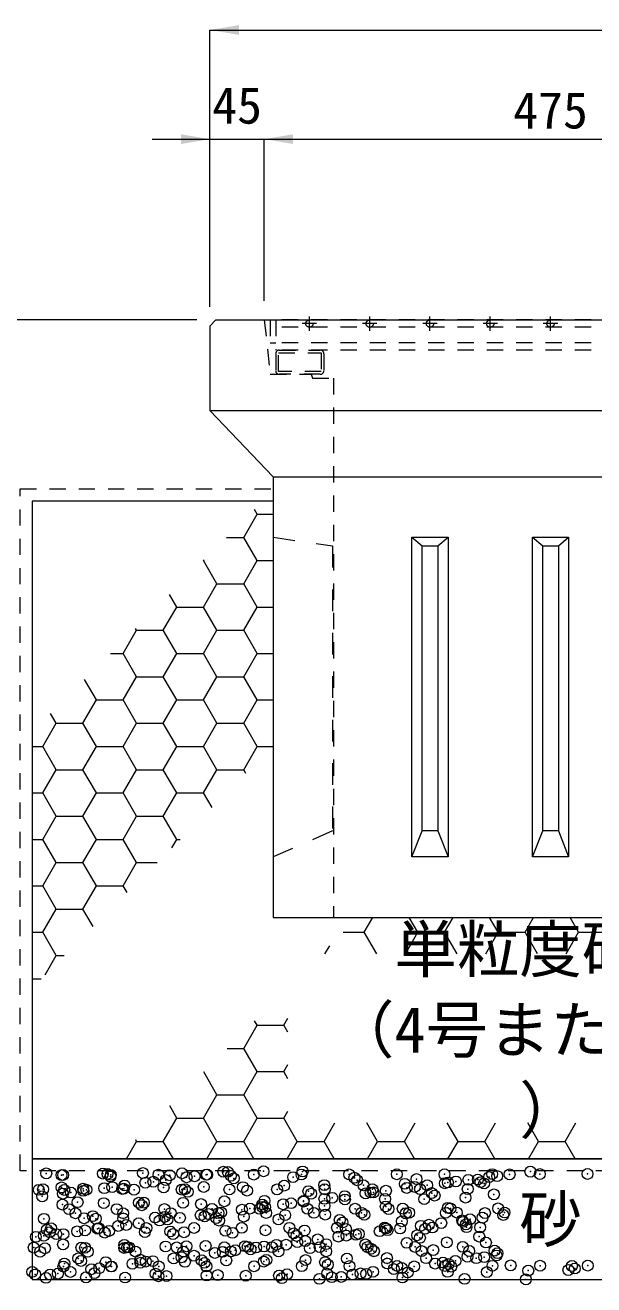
# Model space of a CAD drawing. Units: millimetres at full size; some dimension numbers follow another scale. Extents: x 40781 to 122968, y -21714 to -2620.
# Drawn here: x 55248 to 55720, y -6740 to -5696 of the extents above; entities that cross this region are included whole.
import ezdxf
from ezdxf.enums import TextEntityAlignment as Align

# ---------------------------------------------------------------- set-up
doc = ezdxf.new("R2010")
doc.units = ezdxf.units.MM
doc.header["$LTSCALE"] = 18
doc.header["$PDMODE"] = 32
doc.header["$PDSIZE"] = 9
for name, pattern in [('CHAIN', [18.5, 12, -1.5, 3.5, -1.5]), ('USER1', [1.35, 0.75, -0.6]), ('USER2', [1.35, 0.75, -0.6]), ('USER3', [2, 1, -1])]:
    doc.linetypes.add(name, pattern=pattern)
for name, color, linetype, lineweight in [('0_2', 7, 'Continuous', 9), ('Center', 1, 'CHAIN', 5), ('グレーチング', 7, 'USER1', 9), ('ハッチング', 7, 'Continuous', 5), ('寸法線', 7, 'Continuous', 9), ('嵩上断面', 112, 'USER1', 9), ('本体', 2, 'Continuous', 13)]:
    doc.layers.add(name, color=color, linetype=linetype, lineweight=lineweight)
doc.styles.add('ＭＳ ゴシック', font='')
doc.styles.get('ＭＳ ゴシック').set_extended_font_data('MS Gothic')

# ---------------------------------------------------------------- blocks, each defined once
blk = doc.blocks.new('filled_arrow')
at = {"color": 0, "linetype": 'Continuous', "lineweight": -2}
blk.add_solid([(7.5, 1.25), (0, 0), (7.5, -1.25)], dxfattribs=at)

msp = doc.modelspace()

# ---------------------------------------------------------------- linework, layer by layer
at = {"layer": '0_2', "linetype": 'USER3'}
for p, q in [((55453.67, -6120.55), (55502.67, -6127.76)), ((55502.67, -6127.76), (55502.67, -6363.89)), ((55502.67, -6363.89), (55453.67, -6385.51))]:
    msp.add_line(p, q, dxfattribs=at)
at = {"layer": '0_2'}
for p, q in [((55568.67, -6120.55), (55577.17, -6127.76)), ((55590.17, -6127.76), (55598.67, -6120.55)), ((55668.67, -6120.55), (55677.17, -6127.76)), ((55690.17, -6127.76), (55698.67, -6120.55)), ((55568.67, -6385.51), (55577.17, -6363.89)), ((55590.17, -6363.89), (55598.67, -6385.51)), ((55668.67, -6385.51), (55677.17, -6363.89)), ((55690.17, -6363.89), (55698.67, -6385.51))]:
    msp.add_line(p, q, dxfattribs=at)
for points in [[(55568.67, -6120.55), (55598.67, -6120.55), (55598.67, -6385.51), (55568.67, -6385.51)], [(55668.67, -6120.55), (55698.67, -6120.55), (55698.67, -6385.51), (55668.67, -6385.51)], [(55577.17, -6127.76), (55590.17, -6127.76), (55590.17, -6363.89), (55577.17, -6363.89)], [(55677.17, -6127.76), (55690.17, -6127.76), (55690.17, -6363.89), (55677.17, -6363.89)]]:
    msp.add_lwpolyline(points, close=True, dxfattribs=at)
at = {"layer": 'Center'}
for p, q in [((55483.67, -5949.55), (55483.67, -5937.55)), ((55533.67, -5949.55), (55533.67, -5937.55)), ((55583.67, -5949.55), (55583.67, -5937.55)), ((55633.67, -5949.55), (55633.67, -5937.55)), ((55683.67, -5949.55), (55683.67, -5937.55)), ((55489.67, -5943.55), (55477.67, -5943.55)), ((55539.67, -5943.55), (55527.67, -5943.55)), ((55589.67, -5943.55), (55577.67, -5943.55)), ((55639.67, -5943.55), (55627.67, -5943.55)), ((55689.67, -5943.55), (55677.67, -5943.55))]:
    msp.add_line(p, q, dxfattribs=at)
at = {"layer": 'グレーチング'}
for p, q in [((55451.17, -5940.55), (55455.67, -5940.55)), ((55451.17, -5940.55), (55451.17, -5959.55)), ((55455.67, -5940.55), (55455.67, -5965.55)), ((55911.67, -5940.55), (55455.67, -5940.55)), ((55911.67, -5946.55), (55455.67, -5946.55)), ((55451.17, -5959.55), (55455.67, -5959.55)), ((55911.67, -5959.55), (55455.67, -5959.55)), ((55911.67, -5965.55), (55455.67, -5965.55))]:
    msp.add_line(p, q, dxfattribs=at)
for centre in [(55483.67, -5943.55), (55533.67, -5943.55), (55583.67, -5943.55), (55633.67, -5943.55), (55683.67, -5943.55)]:
    msp.add_circle(centre, 3, dxfattribs=at)
at = {"layer": 'ハッチング'}
for p, q in [((55429.15, -6120.68), (55440.26, -6101.43)), ((55440.26, -6101.43), (55437.97, -6097.46)), ((55440.26, -6101.43), (55453.67, -6101.43)), ((55414.75, -6120.68), (55429.15, -6120.68)), ((55440.26, -6139.93), (55429.15, -6120.68)), ((55395.5, -6139.93), (55395.81, -6139.93)), ((55395.81, -6139.93), (55396.24, -6139.19)), ((55406.92, -6159.17), (55395.81, -6139.93)), ((55429.15, -6159.17), (55440.26, -6139.93)), ((55440.26, -6139.93), (55453.67, -6139.93)), ((55373.59, -6178.42), (55367.52, -6167.91)), ((55395.81, -6178.42), (55406.92, -6159.17)), ((55406.93, -6159.17), (55429.15, -6159.17)), ((55440.26, -6178.42), (55429.15, -6159.17)), ((55362.47, -6197.67), (55373.59, -6178.42)), ((55373.59, -6178.42), (55395.81, -6178.42)), ((55406.92, -6197.67), (55395.81, -6178.42)), ((55429.15, -6197.67), (55440.26, -6178.42)), ((55440.26, -6178.42), (55453.67, -6178.42)), ((55329.14, -6216.91), (55340.25, -6197.67)), ((55340.25, -6197.67), (55339.34, -6196.09)), ((55340.25, -6197.67), (55362.47, -6197.67)), ((55373.59, -6216.92), (55362.47, -6197.67)), ((55395.81, -6216.91), (55406.92, -6197.67)), ((55406.93, -6197.67), (55429.15, -6197.67)), ((55440.26, -6216.92), (55429.15, -6197.67)), ((55318.51, -6216.91), (55329.14, -6216.91)), ((55340.25, -6236.16), (55329.14, -6216.92)), ((55362.47, -6236.16), (55373.59, -6216.91)), ((55373.59, -6216.91), (55395.81, -6216.91)), ((55406.92, -6236.16), (55395.81, -6216.92)), ((55429.15, -6236.16), (55440.26, -6216.91)), ((55440.26, -6216.91), (55453.67, -6216.91)), ((55306.91, -6255.41), (55297.07, -6238.36)), ((55329.14, -6255.41), (55340.25, -6236.16)), ((55340.25, -6236.16), (55362.47, -6236.16)), ((55373.59, -6255.41), (55362.47, -6236.16)), ((55395.81, -6255.41), (55406.92, -6236.16)), ((55406.93, -6236.16), (55429.15, -6236.16)), ((55440.26, -6255.41), (55429.15, -6236.16)), ((55295.8, -6274.66), (55306.91, -6255.41)), ((55306.91, -6255.41), (55329.14, -6255.41)), ((55340.25, -6274.66), (55329.14, -6255.41)), ((55362.47, -6274.66), (55373.59, -6255.41)), ((55373.59, -6255.41), (55395.81, -6255.41)), ((55406.92, -6274.66), (55395.81, -6255.41)), ((55429.15, -6274.66), (55440.26, -6255.41)), ((55440.26, -6255.41), (55453.67, -6255.41)), ((55273.57, -6274.66), (55268.89, -6266.54)), ((55262.46, -6293.9), (55273.57, -6274.66)), ((55273.57, -6274.66), (55295.8, -6274.66)), ((55306.91, -6293.9), (55295.8, -6274.66)), ((55329.14, -6293.9), (55340.25, -6274.66)), ((55340.25, -6274.66), (55362.47, -6274.66)), ((55373.59, -6293.9), (55362.47, -6274.66)), ((55395.81, -6293.9), (55406.92, -6274.66)), ((55406.93, -6274.66), (55429.15, -6274.66)), ((55440.26, -6293.9), (55429.15, -6274.66)), ((55253.67, -6293.9), (55262.46, -6293.9)), ((55273.57, -6313.15), (55262.46, -6293.9)), ((55295.8, -6313.15), (55306.91, -6293.9)), ((55306.91, -6293.9), (55329.14, -6293.9)), ((55340.25, -6313.15), (55329.14, -6293.9)), ((55362.47, -6313.15), (55373.59, -6293.9)), ((55373.59, -6293.9), (55395.81, -6293.9)), ((55406.92, -6313.15), (55395.81, -6293.9)), ((55429.15, -6313.15), (55440.26, -6293.9)), ((55440.26, -6293.9), (55453.52, -6293.9)), ((55262.46, -6332.4), (55273.57, -6313.15)), ((55273.57, -6313.15), (55295.8, -6313.15)), ((55306.91, -6332.4), (55295.8, -6313.15)), ((55329.14, -6332.4), (55340.25, -6313.15)), ((55340.25, -6313.15), (55362.47, -6313.15)), ((55373.59, -6332.4), (55362.47, -6313.15)), ((55395.81, -6332.4), (55406.92, -6313.15)), ((55406.93, -6313.15), (55429.15, -6313.15)), ((55431.03, -6316.4), (55429.15, -6313.15)), ((55253.67, -6332.4), (55262.46, -6332.4)), ((55273.57, -6351.65), (55262.46, -6332.4)), ((55295.8, -6351.65), (55306.91, -6332.4)), ((55306.91, -6332.4), (55329.14, -6332.4)), ((55340.25, -6351.65), (55329.14, -6332.4)), ((55362.47, -6351.65), (55373.59, -6332.4)), ((55373.59, -6332.4), (55395.81, -6332.4)), ((55402.85, -6344.58), (55395.81, -6332.4)), ((55262.46, -6370.89), (55273.57, -6351.65)), ((55273.57, -6351.65), (55295.8, -6351.65)), ((55306.91, -6370.89), (55295.8, -6351.65)), ((55329.14, -6370.89), (55340.25, -6351.65)), ((55340.25, -6351.65), (55362.47, -6351.65)), ((55373.59, -6370.89), (55362.47, -6351.65)), ((55253.67, -6370.89), (55262.46, -6370.89)), ((55273.57, -6390.14), (55262.46, -6370.89)), ((55295.8, -6390.14), (55306.91, -6370.89)), ((55306.91, -6370.89), (55329.14, -6370.89)), ((55340.25, -6390.14), (55329.14, -6370.89)), ((55369.56, -6377.86), (55373.59, -6370.89)), ((55373.59, -6370.89), (55376.53, -6370.89)), ((55262.46, -6409.39), (55273.57, -6390.14)), ((55273.57, -6390.14), (55295.8, -6390.14)), ((55306.91, -6409.39), (55295.8, -6390.14)), ((55329.14, -6409.39), (55340.25, -6390.14)), ((55340.25, -6390.14), (55357.29, -6390.14)), ((55253.67, -6409.39), (55262.46, -6409.39)), ((55273.57, -6428.64), (55262.46, -6409.39)), ((55295.8, -6428.64), (55306.91, -6409.39)), ((55306.91, -6409.39), (55329.14, -6409.39)), ((55332.4, -6415.03), (55329.14, -6409.39)), ((55262.46, -6447.88), (55273.57, -6428.64)), ((55273.57, -6428.64), (55295.8, -6428.64)), ((55304.21, -6443.21), (55295.8, -6428.64)), ((55529.16, -6447.88), (55536.28, -6435.55)), ((55573.61, -6447.88), (55566.49, -6435.55)), ((55595.84, -6447.88), (55602.96, -6435.55)), ((55640.29, -6447.88), (55633.17, -6435.55)), ((55662.51, -6447.88), (55669.63, -6435.55)), ((55706.96, -6447.88), (55699.84, -6435.55)), ((55253.67, -6447.88), (55262.46, -6447.88)), ((55273.57, -6467.13), (55262.46, -6447.88)), ((55511.68, -6447.88), (55529.16, -6447.88)), ((55539.52, -6465.82), (55529.16, -6447.88)), ((55563.25, -6465.82), (55573.61, -6447.88)), ((55573.61, -6447.88), (55595.84, -6447.88)), ((55606.2, -6465.82), (55595.84, -6447.88)), ((55629.93, -6465.82), (55640.29, -6447.88)), ((55640.29, -6447.88), (55662.51, -6447.88)), ((55672.87, -6465.82), (55662.51, -6447.88)), ((55696.6, -6465.82), (55706.96, -6447.88)), ((55706.96, -6447.88), (55729.19, -6447.88)), ((55496.58, -6465.82), (55500.47, -6459.09)), ((55264.39, -6483.03), (55273.57, -6467.13)), ((55273.57, -6467.13), (55280.3, -6467.13)), ((55253.67, -6486.38), (55261.05, -6486.38)), ((55440.26, -6524.87), (55438.22, -6521.34)), ((55462.49, -6524.87), (55465.85, -6519.05)), ((55429.15, -6544.12), (55440.26, -6524.87)), ((55440.26, -6524.87), (55462.49, -6524.87)), ((55465.85, -6530.69), (55462.49, -6524.87)), ((55415.44, -6544.12), (55429.15, -6544.12)), ((55440.26, -6563.37), (55429.15, -6544.12)), ((55406.92, -6582.62), (55395.95, -6563.61)), ((55429.15, -6582.62), (55440.26, -6563.37)), ((55440.26, -6563.37), (55462.49, -6563.37)), ((55462.49, -6563.37), (55465.85, -6557.55)), ((55465.85, -6569.19), (55462.49, -6563.37)), ((55395.81, -6601.86), (55406.92, -6582.62)), ((55406.93, -6582.62), (55429.15, -6582.62)), ((55440.26, -6601.86), (55429.15, -6582.62)), ((55373.59, -6601.86), (55367.77, -6591.79)), ((55462.49, -6601.86), (55465.85, -6596.04)), ((55362.47, -6621.11), (55373.59, -6601.86)), ((55373.59, -6601.86), (55395.81, -6601.86)), ((55406.92, -6621.11), (55395.81, -6601.86)), ((55429.15, -6621.11), (55440.26, -6601.86)), ((55440.26, -6601.86), (55462.49, -6601.86)), ((55473.6, -6621.11), (55462.49, -6601.86)), ((55495.82, -6621.11), (55504.73, -6605.69)), ((55540.27, -6621.11), (55531.37, -6605.69)), ((55562.5, -6621.11), (55571.4, -6605.69)), ((55606.95, -6621.11), (55598.05, -6605.69)), ((55629.17, -6621.11), (55638.08, -6605.69)), ((55673.62, -6621.11), (55664.72, -6605.69)), ((55695.85, -6621.11), (55704.75, -6605.69)), ((55331.91, -6635.55), (55340.25, -6621.11)), ((55340.25, -6621.11), (55339.59, -6619.97)), ((55340.25, -6621.11), (55362.47, -6621.11)), ((55370.81, -6635.55), (55362.47, -6621.11)), ((55398.59, -6635.55), (55406.92, -6621.11)), ((55406.93, -6621.11), (55429.15, -6621.11)), ((55437.49, -6635.55), (55429.15, -6621.11)), ((55465.26, -6635.55), (55473.6, -6621.11)), ((55473.6, -6621.11), (55495.82, -6621.11)), ((55504.16, -6635.55), (55495.82, -6621.11)), ((55531.94, -6635.55), (55540.27, -6621.11)), ((55540.28, -6621.11), (55562.5, -6621.11)), ((55570.84, -6635.55), (55562.5, -6621.11)), ((55598.61, -6635.55), (55606.95, -6621.11)), ((55606.95, -6621.11), (55629.18, -6621.11)), ((55637.51, -6635.55), (55629.17, -6621.11)), ((55665.29, -6635.55), (55673.62, -6621.11)), ((55673.62, -6621.11), (55695.85, -6621.11)), ((55704.19, -6635.55), (55695.85, -6621.11))]:
    msp.add_line(p, q, dxfattribs=at)
at = {"layer": 'ハッチング', "linetype": 'USER2', "lineweight": 9}
msp.add_lwpolyline([(55913.67, -6080.55), (56123.67, -6080.55), (56123.67, -6645.55), (55243.67, -6645.55), (55243.67, -6080.55), (55453.67, -6080.55)], dxfattribs=at)
at = {"layer": 'ハッチング', "lineweight": 20}
msp.add_lwpolyline([(55453.67, -6090.55), (55253.67, -6090.55), (55253.67, -6635.55), (56113.67, -6635.55), (56113.67, -6090.55), (55913.67, -6090.55)], dxfattribs=at)
msp.add_lwpolyline([(55253.67, -6735.55), (56113.67, -6735.55), (56113.67, -6635.55), (55253.67, -6635.55)], close=True, dxfattribs=at)
at = {"layer": 'ハッチング'}
for p in [(55265.36, -6647.67), (55277.99, -6649.06), (55279.33, -6648.95), (55312.29, -6647.82), (55316.18, -6648.11), (55318.52, -6650.25), (55318.88, -6648.88), (55345.53, -6647.4), (55358.43, -6648.8), (55367.74, -6649.23), (55378.02, -6647.55), (55381.79, -6650.91), (55388.4, -6650.04), (55397.98, -6648.73), (55398.72, -6648.68), (55412.32, -6646.32), (55415.97, -6646.41), (55418.56, -6649.67), (55420.9, -6651.81), (55437.53, -6648.66), (55445.57, -6645.89), (55470.13, -6650.79), (55477.08, -6648.59), (55478.05, -6646.05), (55516.62, -6648.52), (55520.95, -6651.22), (55556.17, -6648.44), (55572.52, -6652.35), (55595.72, -6648.37), (55623.33, -6652.78), (55632.8, -6650.74), (55635.27, -6648.3), (55639.41, -6649.87), (55649.73, -6648.51), (55666.98, -6646.24), (55674.82, -6648.23), (55714.37, -6648.16), (55259.06, -6661.3), (55262.67, -6660.81), (55278, -6659.25), (55280.34, -6661.4), (55295.92, -6660.39), (55296.17, -6662.18), (55298.61, -6661.23), (55313.42, -6659.91), (55320.03, -6659.04), (55328.4, -6660.54), (55329.57, -6660.38), (55330.35, -6657.68), (55338.16, -6661.16), (55347.6, -6655.41), (55354.21, -6654.54), (55362.71, -6659.31), (55364.54, -6653.18), (55377.71, -6661.09), (55380.39, -6660.81), (55382.73, -6662.96), (55395.95, -6658.88), (55417.26, -6661.01), (55428.44, -6659.04), (55431.95, -6661.93), (55456.81, -6660.94), (55462.74, -6657.8), (55482.77, -6662.37), (55495.98, -6657.38), (55496.36, -6660.87), (55523.29, -6653.37), (55528.47, -6657.53), (55535.9, -6660.8), (55547.17, -6662.02), (55562.77, -6656.3), (55564.42, -6659.74), (55571.04, -6658.87), (55575.45, -6660.73), (55581.36, -6657.52), (55596.01, -6655.87), (55598.61, -6655.24), (55605.22, -6654.37), (55615, -6660.66), (55615.55, -6653.01), (55625.68, -6654.93), (55628.5, -6656.03), (55261.98, -6666.68), (55278.79, -6673.53), (55279.23, -6664.41), (55285.84, -6663.54), (55291.39, -6671.52), (55313.09, -6672.29), (55342.21, -6671.96), (55346.33, -6671.87), (55378.82, -6672.03), (55393.77, -6673.08), (55413.12, -6670.79), (55444.59, -6673.52), (55446.37, -6670.37), (55461.87, -6673.25), (55468.48, -6672.38), (55478.8, -6671.02), (55478.85, -6670.52), (55485.11, -6664.52), (55496.05, -6668.75), (55502.66, -6667.88), (55512.99, -6666.52), (55513.16, -6669.29), (55530.24, -6664.25), (55534.34, -6663.49), (55536.85, -6663.38), (55546.4, -6668.86), (55578.89, -6669.02), (55585.16, -6663.93), (55587.5, -6666.08), (55613.19, -6667.78), (55636.72, -6665.05), (55284.23, -6677.34), (55289.58, -6680.75), (55304.03, -6683.1), (55323.78, -6677.27), (55329.13, -6680.68), (55344.55, -6674.1), (55355.6, -6684.23), (55363.33, -6677.19), (55363.51, -6683.78), (55368.68, -6680.61), (55393.5, -6682.25), (55396.75, -6683.35), (55400.11, -6681.38), (55402.88, -6677.12), (55408.23, -6680.53), (55410.43, -6680.02), (55427.68, -6677.75), (55429.24, -6683.51), (55434.29, -6676.88), (55442.43, -6677.05), (55444.62, -6675.52), (55446.93, -6675.66), (55447.78, -6680.46), (55463.54, -6682.27), (55481.98, -6676.98), (55487.33, -6680.39), (55496.16, -6674.64), (55496.78, -6681.85), (55521.53, -6676.91), (55526.88, -6680.32), (55529.27, -6682), (55546.98, -6675.08), (55549.32, -6677.22), (55561.08, -6676.83), (55563.57, -6680.77), (55566.43, -6680.25), (55596.81, -6680.34), (55598.55, -6676.2), (55600.63, -6676.76), (55605.98, -6680.17), (55629.3, -6680.5), (55640.18, -6676.69), (55644.51, -6682.08), (55645.53, -6680.1), (55263.47, -6685.28), (55265.85, -6694.25), (55269.31, -6693.1), (55296.72, -6684.86), (55306.37, -6685.25), (55307.88, -6693.52), (55308.86, -6693.03), (55325.13, -6691.25), (55329.2, -6685.01), (55331.74, -6690.38), (55342.06, -6689.02), (55348.41, -6692.96), (55359.31, -6686.75), (55365.92, -6685.88), (55376.25, -6684.52), (55387.96, -6692.89), (55406.42, -6684.66), (55408.76, -6686.81), (55427.51, -6692.82), (55457.98, -6685.79), (55467.06, -6692.74), (55506.61, -6692.67), (55508.8, -6686.22), (55511.14, -6688.37), (55513.96, -6693.76), (55546.16, -6692.6), (55547.2, -6693.33), (55558.88, -6693.36), (55560.37, -6687.35), (55576.13, -6691.09), (55579.69, -6693.49), (55582.74, -6690.22), (55585.71, -6692.53), (55593.07, -6688.86), (55610.32, -6686.58), (55611.19, -6687.78), (55613.53, -6689.93), (55613.99, -6692.25), (55616.93, -6685.71), (55625.26, -6692.46), (55627.26, -6684.36), (55256.76, -6700.25), (55263.37, -6699.38), (55268.19, -6696.4), (55273.69, -6698.02), (55279.59, -6698), (55290.94, -6695.75), (55297.55, -6694.88), (55313.89, -6696.76), (55317.42, -6695.37), (55347.13, -6696.34), (55368.24, -6695.81), (55370.58, -6697.96), (55379.62, -6696.5), (55413.92, -6695.26), (55419.81, -6696.93), (55447.17, -6694.84), (55470.62, -6697.37), (55472.96, -6699.52), (55473.58, -6704.59), (55479.65, -6694.99), (55480.19, -6703.72), (55490.51, -6702.36), (55507.76, -6700.09), (55514.37, -6699.22), (55522.19, -6698.49), (55524.7, -6697.86), (55541.95, -6695.59), (55548.56, -6694.72), (55573.01, -6698.93), (55575.35, -6701.07), (55597.61, -6704.82), (55624.58, -6700.05), (55630.1, -6704.97), (55254.94, -6709.21), (55260.29, -6712.62), (55264.27, -6709.75), (55279.24, -6706.52), (55294.49, -6709.14), (55297.52, -6709.33), (55299.84, -6712.55), (55330, -6709.48), (55330.06, -6706.96), (55332.4, -6709.1), (55334.04, -6709.07), (55339.39, -6712.48), (55364.31, -6708.25), (55373.58, -6709), (55378.94, -6712.41), (55381.63, -6708.08), (55397.55, -6707.82), (55405.21, -6713.59), (55411.82, -6712.72), (55413.13, -6708.92), (55418.49, -6712.34), (55422.14, -6711.36), (55430.04, -6707.98), (55432.45, -6708.52), (55434.79, -6710.66), (55439.39, -6709.09), (55446, -6708.22), (55452.68, -6708.85), (55456.33, -6706.86), (55458.04, -6712.26), (55464.34, -6706.74), (55484.01, -6709.64), (55492.23, -6708.78), (55497.58, -6706.32), (55497.59, -6712.19), (55530.07, -6706.48), (55531.78, -6708.71), (55534.83, -6710.08), (55537.14, -6712.12), (55537.17, -6712.22), (55564.37, -6705.24), (55571.33, -6708.64), (55576.69, -6712.05), (55586.4, -6711.2), (55610.88, -6708.56), (55616.24, -6711.98), (55637.22, -6711.64), (55639.56, -6713.78), (55279.57, -6724.91), (55280.39, -6722.47), (55291.88, -6718.1), (55294.22, -6720.25), (55314.69, -6721.23), (55319.12, -6724.83), (55319.59, -6724.86), (55336.84, -6722.59), (55343.45, -6719.23), (55343.45, -6721.72), (55347.93, -6720.81), (55353.77, -6720.36), (55358.67, -6724.76), (55371.02, -6718.09), (55377.63, -6717.22), (55380.42, -6720.97), (55387.96, -6715.86), (55394.27, -6719.66), (55396.61, -6721.81), (55398.22, -6724.69), (55414.72, -6719.73), (55437.77, -6724.62), (55445.84, -6720.79), (55447.97, -6719.31), (55477.32, -6724.55), (55480.45, -6719.46), (55496.65, -6721.22), (55498.99, -6723.37), (55514.76, -6718.23), (55516.87, -6724.48), (55548, -6717.8), (55548.22, -6722.35), (55556.42, -6724.4), (55570.59, -6724.7), (55580.49, -6717.96), (55587.84, -6722.43), (55594.45, -6721.56), (55595.97, -6724.33), (55599.04, -6722.78), (55601.38, -6724.93), (55604.78, -6720.2), (55614.79, -6716.72), (55622.03, -6717.93), (55628.64, -6717.06), (55635.52, -6724.26), (55638.96, -6715.7), (55650.61, -6723.91), (55675.07, -6724.19), (55701.43, -6724.34), (55714.62, -6724.12), (55253.7, -6729.25), (55256.05, -6731.4), (55265.07, -6734.22), (55268.46, -6731.59), (55275.08, -6730.72), (55285.4, -6729.36), (55298.32, -6733.8), (55302.65, -6727.09), (55305.27, -6730.37), (55309.26, -6726.22), (55330.8, -6733.95), (55356.09, -6730.81), (55358.43, -6732.95), (55365.11, -6732.72), (55398.35, -6732.29), (55407.66, -6731.93), (55430.84, -6732.45), (55458.48, -6732.37), (55460.82, -6734.51), (55465.14, -6731.21), (55491.9, -6735.06), (55498.38, -6730.79), (55502.22, -6733.7), (55510.04, -6733.49), (55519.47, -6731.43), (55526.08, -6730.56), (55530.87, -6730.95), (55536.41, -6729.2), (55553.66, -6726.93), (55560.27, -6726.06), (55560.86, -6733.93), (55565.17, -6729.71), (55598.41, -6729.29), (55612.43, -6735.05), (55630.9, -6729.44), (55663.25, -6735.49), (55665.2, -6728.21), (55698.45, -6727.78), (55703.77, -6726.49)]:
    msp.add_point(p, dxfattribs=at)
at = {"layer": '寸法線'}
for p, q in [((55401.16, -5700.28), (55966.17, -5700.28)), ((55401.16, -5929.55), (55401.16, -5700.28)), ((55353.16, -5790.7), (55494.16, -5790.7)), ((55401.16, -5929.55), (55401.16, -5790.7)), ((55446.16, -5924.55), (55446.16, -5790.7)), ((55446.16, -5790.7), (55921.17, -5790.7)), ((55446.16, -5924.55), (55446.16, -5790.7)), ((55390.16, -5940.55), (54965.67, -5940.55)), ((55390.16, -5940.55), (55077.73, -5940.55))]:
    msp.add_line(p, q, dxfattribs=at)
at = {"layer": '嵩上断面'}
for p, q in [((55455.67, -5968.55), (55455.67, -5982.55)), ((55458.67, -5965.55), (55492.67, -5965.55)), ((55495.67, -5968.55), (55495.67, -5982.55)), ((55492.67, -5985.55), (55458.67, -5985.55))]:
    msp.add_line(p, q, dxfattribs=at)
msp.add_lwpolyline([(55493.37, -5967.85), (55493.37, -5983.25), (55457.97, -5983.25), (55457.97, -5967.85)], close=True, dxfattribs=at)
for centre, start, end in [((55458.67, -5968.55), 90, 180), ((55492.67, -5968.55), 0, 90), ((55458.67, -5982.55), 180, 270), ((55492.67, -5982.55), 270, 0)]:
    msp.add_arc(centre, 3, start, end, dxfattribs=at)
at = {"layer": '本体'}
for p, q in [((55401.16, -5945.55), (55406.16, -5940.55)), ((55401.16, -5945.55), (55401.16, -6015.55)), ((55406.16, -5940.55), (55961.17, -5940.55)), ((55485.17, -5985.55), (55486.17, -5988.75))]:
    msp.add_line(p, q, dxfattribs=at)
at = {"layer": '本体', "linetype": 'USER2'}
for p, q in [((55446.16, -5940.55), (55451.17, -5985.55)), ((55451.17, -5985.55), (55485.17, -5985.55)), ((55486.17, -5988.75), (55503.67, -5988.75)), ((55503.67, -5988.75), (55503.67, -6435.55))]:
    msp.add_line(p, q, dxfattribs=at)
at = {"layer": '本体', "lineweight": 9}
for p, q in [((55401.16, -6015.55), (55966.17, -6015.55)), ((55453.67, -6070.55), (55913.67, -6070.55))]:
    msp.add_line(p, q, dxfattribs=at)
at = {"layer": '本体'}
msp.add_lwpolyline([(55401.16, -6015.55), (55453.67, -6070.55), (55453.67, -6435.55), (55913.67, -6435.55), (55913.67, -6070.55), (55966.17, -6015.55)], dxfattribs=at)

# ---------------------------------------------------------------- block references
at = {"layer": '寸法線', "xscale": 3.2, "yscale": 3.2}
for p in [(55401.16, -5700.28), (55446.16, -5790.7), (55446.16, -5790.7)]:
    msp.add_blockref('filled_arrow', p, dxfattribs=at)
at = {"layer": '寸法線', "xscale": 3.2, "yscale": 3.2, "rotation": 180}
msp.add_blockref('filled_arrow', (55401.16, -5790.7), dxfattribs=at)

# ---------------------------------------------------------------- texts
at = {"layer": '0_2', "style": 'ＭＳ ゴシック'}
msp.add_text('砂', height=37.98, dxfattribs=at).set_placement((55683.67, -6685.55), align=Align.MIDDLE_CENTER)
at = {"layer": 'ハッチング', "style": 'ＭＳ ゴシック'}
for s, p in [('単粒度砕石', (55554.17, -6442.99)), ('（4号または5号', (55502.37, -6509.65)), ('）', (55657.77, -6576.32))]:
    msp.add_text(s, height=37.98, dxfattribs=at).set_placement(p, align=Align.TOP_LEFT)
at = {"layer": '寸法線', "style": 'ＭＳ ゴシック'}
for s, p in [('45', (55423.66, -5762.7)), ('475', (55683.67, -5766.7))]:
    msp.add_text(s, height=30.38, dxfattribs=at).set_placement(p, align=Align.MIDDLE_CENTER)

doc.saveas('drawing.dxf')
